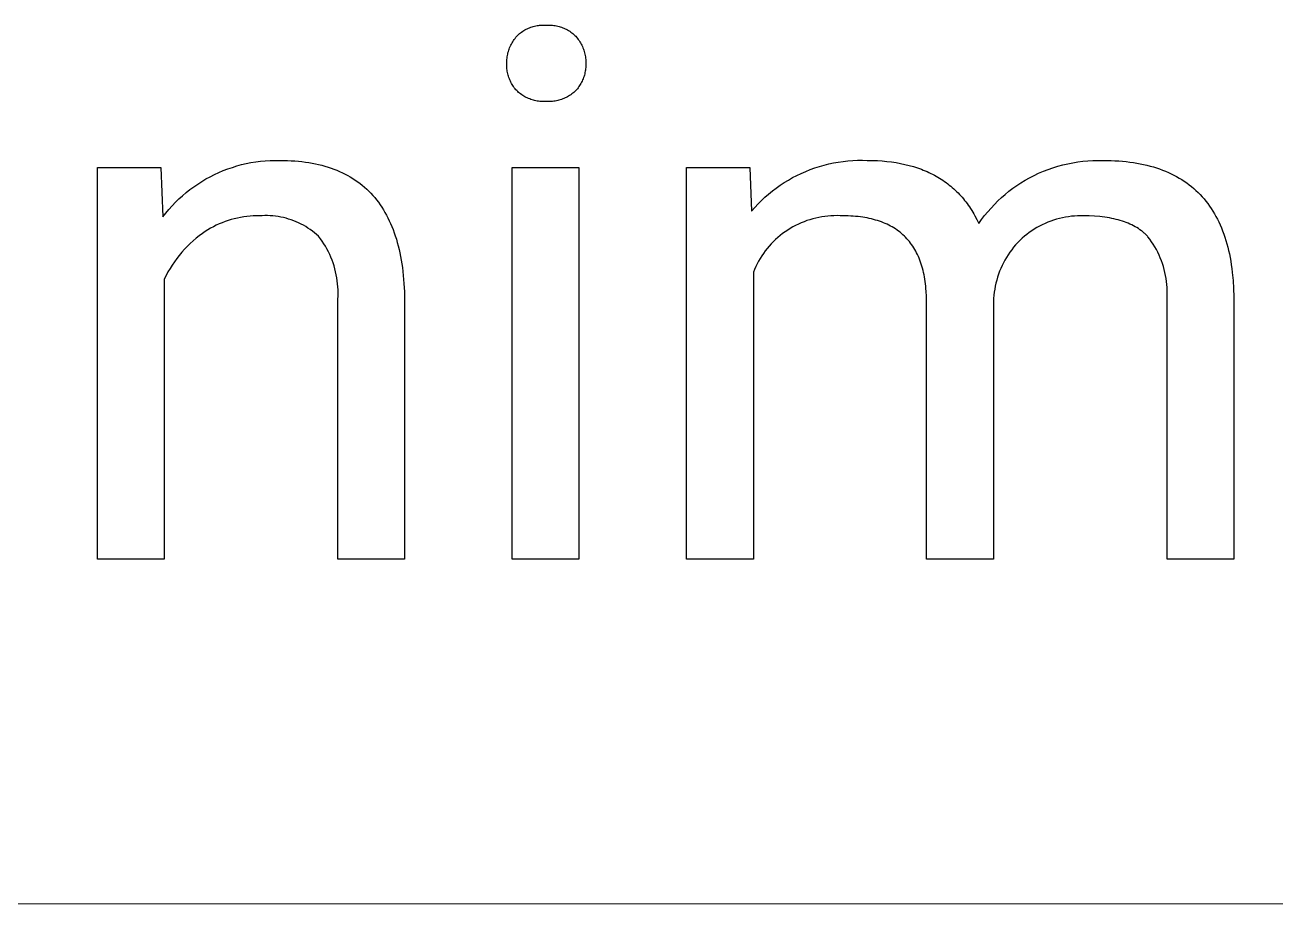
# Model space of a CAD drawing. Header units: millimetres. Extents: x -1893 to 2799, y -925 to 2353.
# Drawn here: x 2512.9 to 2592.7, y -531.2 to -475.2 of the extents above; entities that cross this region are included whole.
import ezdxf

# ---------------------------------------------------------------- set-up
doc = ezdxf.new("R2010")
doc.units = ezdxf.units.MM
doc.header["$MEASUREMENT"] = 0
doc.layers.add('Domyślny', color=7, linetype='Continuous', true_color=0x000000)

msp = doc.modelspace()

# ---------------------------------------------------------------- linework, layer by layer
at = {"layer": 'Domyślny'}
for p, q in [((2544.479, -475.665), (2544.545, -475.615)), ((2544.545, -475.615), (2544.613, -475.568)), ((2544.613, -475.568), (2544.683, -475.523)), ((2544.683, -475.523), (2544.754, -475.481)), ((2544.754, -475.481), (2544.827, -475.441)), ((2544.827, -475.441), (2544.901, -475.404)), ((2544.901, -475.404), (2544.976, -475.369)), ((2544.976, -475.369), (2545.052, -475.337)), ((2545.052, -475.337), (2545.13, -475.308)), ((2545.13, -475.308), (2545.208, -475.281)), ((2545.208, -475.281), (2545.287, -475.257)), ((2545.287, -475.257), (2545.367, -475.236)), ((2545.367, -475.236), (2545.448, -475.217)), ((2545.448, -475.217), (2545.53, -475.202)), ((2545.53, -475.202), (2545.611, -475.189)), ((2545.611, -475.189), (2545.694, -475.179)), ((2545.694, -475.179), (2545.776, -475.172)), ((2545.776, -475.172), (2545.859, -475.168)), ((2545.859, -475.168), (2545.942, -475.167)), ((2545.942, -475.167), (2546.025, -475.169)), ((2546.025, -475.169), (2546.107, -475.173)), ((2546.107, -475.173), (2546.19, -475.169)), ((2546.19, -475.169), (2546.274, -475.167)), ((2546.274, -475.167), (2546.357, -475.169)), ((2546.357, -475.169), (2546.44, -475.173)), ((2546.44, -475.173), (2546.523, -475.18)), ((2546.523, -475.18), (2546.605, -475.19)), ((2546.605, -475.19), (2546.688, -475.203)), ((2546.688, -475.203), (2546.769, -475.218)), ((2546.769, -475.218), (2546.85, -475.237)), ((2546.85, -475.237), (2546.931, -475.258)), ((2546.931, -475.258), (2547.011, -475.282)), ((2547.011, -475.282), (2547.089, -475.308)), ((2547.089, -475.308), (2547.167, -475.338)), ((2547.167, -475.338), (2547.244, -475.37)), ((2547.244, -475.37), (2547.32, -475.405)), ((2547.32, -475.405), (2547.394, -475.442)), ((2547.394, -475.442), (2547.467, -475.482)), ((2547.467, -475.482), (2547.539, -475.524)), ((2547.539, -475.524), (2547.609, -475.569)), ((2547.609, -475.569), (2547.677, -475.616)), ((2547.677, -475.616), (2547.744, -475.665)), ((2543.85, -476.46), (2543.889, -476.382)), ((2543.889, -476.382), (2543.931, -476.307)), ((2543.931, -476.307), (2543.975, -476.232)), ((2543.975, -476.232), (2544.022, -476.16)), ((2544.022, -476.16), (2544.071, -476.088)), ((2544.071, -476.088), (2544.122, -476.019)), ((2544.122, -476.019), (2544.176, -475.951)), ((2544.176, -475.951), (2544.232, -475.886)), ((2544.232, -475.886), (2544.291, -475.827)), ((2544.291, -475.827), (2544.351, -475.771)), ((2544.351, -475.771), (2544.414, -475.717)), ((2544.414, -475.717), (2544.479, -475.665)), ((2547.744, -475.665), (2547.809, -475.717)), ((2547.809, -475.717), (2547.873, -475.771)), ((2547.873, -475.771), (2547.934, -475.827)), ((2547.934, -475.827), (2547.993, -475.886)), ((2547.993, -475.886), (2548.05, -475.951)), ((2548.05, -475.951), (2548.105, -476.018)), ((2548.105, -476.018), (2548.157, -476.087)), ((2548.157, -476.087), (2548.207, -476.158)), ((2548.207, -476.158), (2548.254, -476.231)), ((2548.254, -476.231), (2548.299, -476.305)), ((2548.299, -476.305), (2548.341, -476.381)), ((2548.341, -476.381), (2548.38, -476.458)), ((2543.613, -477.286), (2543.624, -477.201)), ((2543.624, -477.201), (2543.638, -477.115)), ((2543.638, -477.115), (2543.655, -477.03)), ((2543.655, -477.03), (2543.674, -476.946)), ((2543.674, -476.946), (2543.697, -476.863)), ((2543.697, -476.863), (2543.722, -476.78)), ((2543.722, -476.78), (2543.75, -476.698)), ((2543.75, -476.698), (2543.781, -476.618)), ((2543.781, -476.618), (2543.814, -476.538)), ((2543.814, -476.538), (2543.85, -476.46)), ((2548.38, -476.458), (2548.417, -476.536)), ((2548.417, -476.536), (2548.451, -476.616)), ((2548.451, -476.616), (2548.483, -476.697)), ((2548.483, -476.697), (2548.511, -476.779)), ((2548.511, -476.779), (2548.537, -476.861)), ((2548.537, -476.861), (2548.56, -476.945)), ((2548.56, -476.945), (2548.58, -477.029)), ((2548.58, -477.029), (2548.597, -477.114)), ((2548.597, -477.114), (2548.611, -477.2)), ((2548.611, -477.2), (2548.622, -477.285)), ((2543.598, -477.545), (2543.6, -477.459)), ((2543.599, -477.631), (2543.598, -477.545)), ((2543.598, -477.713), (2543.599, -477.631)), ((2543.599, -477.795), (2543.598, -477.713)), ((2543.604, -477.877), (2543.599, -477.795)), ((2543.6, -477.459), (2543.605, -477.372)), ((2543.61, -477.958), (2543.604, -477.877)), ((2543.605, -477.372), (2543.613, -477.286)), ((2543.62, -478.039), (2543.61, -477.958)), ((2548.625, -477.959), (2548.615, -478.04)), ((2548.622, -477.285), (2548.63, -477.372)), ((2548.632, -477.877), (2548.625, -477.959)), ((2548.63, -477.372), (2548.635, -477.458)), ((2548.636, -477.795), (2548.632, -477.877)), ((2548.635, -477.458), (2548.637, -477.545)), ((2548.637, -477.545), (2548.636, -477.631)), ((2548.636, -477.631), (2548.638, -477.713)), ((2548.638, -477.713), (2548.636, -477.795)), ((2543.632, -478.12), (2543.62, -478.039)), ((2543.647, -478.2), (2543.632, -478.12)), ((2543.665, -478.28), (2543.647, -478.2)), ((2543.686, -478.359), (2543.665, -478.28)), ((2543.709, -478.438), (2543.686, -478.359)), ((2543.734, -478.515), (2543.709, -478.438)), ((2543.762, -478.592), (2543.734, -478.515)), ((2543.793, -478.668), (2543.762, -478.592)), ((2543.826, -478.743), (2543.793, -478.668)), ((2543.862, -478.816), (2543.826, -478.743)), ((2543.9, -478.888), (2543.862, -478.816)), ((2548.368, -478.818), (2548.33, -478.89)), ((2548.405, -478.744), (2548.368, -478.818)), ((2548.438, -478.67), (2548.405, -478.744)), ((2548.47, -478.594), (2548.438, -478.67)), ((2548.498, -478.517), (2548.47, -478.594)), ((2548.524, -478.439), (2548.498, -478.517)), ((2548.548, -478.361), (2548.524, -478.439)), ((2548.569, -478.282), (2548.548, -478.361)), ((2548.587, -478.202), (2548.569, -478.282)), ((2548.602, -478.121), (2548.587, -478.202)), ((2548.615, -478.04), (2548.602, -478.121)), ((2543.941, -478.959), (2543.9, -478.888)), ((2543.984, -479.029), (2543.941, -478.959)), ((2544.029, -479.097), (2543.984, -479.029)), ((2544.076, -479.164), (2544.029, -479.097)), ((2544.126, -479.228), (2544.076, -479.164)), ((2544.178, -479.292), (2544.126, -479.228)), ((2544.232, -479.353), (2544.178, -479.292)), ((2544.292, -479.41), (2544.232, -479.353)), ((2544.353, -479.465), (2544.292, -479.41)), ((2544.417, -479.517), (2544.353, -479.465)), ((2544.482, -479.567), (2544.417, -479.517)), ((2544.549, -479.615), (2544.482, -479.567)), ((2544.617, -479.661), (2544.549, -479.615)), ((2547.674, -479.615), (2547.605, -479.661)), ((2547.741, -479.567), (2547.674, -479.615)), ((2547.807, -479.517), (2547.741, -479.567)), ((2547.871, -479.464), (2547.807, -479.517)), ((2547.933, -479.41), (2547.871, -479.464)), ((2547.993, -479.353), (2547.933, -479.41)), ((2548.048, -479.292), (2547.993, -479.353)), ((2548.1, -479.229), (2548.048, -479.292)), ((2548.151, -479.164), (2548.1, -479.229)), ((2548.199, -479.098), (2548.151, -479.164)), ((2548.245, -479.03), (2548.199, -479.098)), ((2548.288, -478.961), (2548.245, -479.03)), ((2548.33, -478.89), (2548.288, -478.961)), ((2544.687, -479.705), (2544.617, -479.661)), ((2544.759, -479.746), (2544.687, -479.705)), ((2544.831, -479.784), (2544.759, -479.746)), ((2544.905, -479.82), (2544.831, -479.784)), ((2544.981, -479.854), (2544.905, -479.82)), ((2545.057, -479.885), (2544.981, -479.854)), ((2545.134, -479.913), (2545.057, -479.885)), ((2545.212, -479.939), (2545.134, -479.913)), ((2545.291, -479.962), (2545.212, -479.939)), ((2545.371, -479.982), (2545.291, -479.962)), ((2545.452, -480), (2545.371, -479.982)), ((2545.533, -480.015), (2545.452, -480)), ((2545.614, -480.027), (2545.533, -480.015)), ((2545.696, -480.036), (2545.614, -480.027)), ((2545.778, -480.043), (2545.696, -480.036)), ((2545.86, -480.047), (2545.778, -480.043)), ((2545.943, -480.048), (2545.86, -480.047)), ((2546.025, -480.046), (2545.943, -480.048)), ((2546.107, -480.041), (2546.025, -480.046)), ((2546.19, -480.046), (2546.107, -480.041)), ((2546.273, -480.047), (2546.19, -480.046)), ((2546.355, -480.046), (2546.273, -480.047)), ((2546.438, -480.042), (2546.355, -480.046)), ((2546.52, -480.036), (2546.438, -480.042)), ((2546.603, -480.026), (2546.52, -480.036)), ((2546.684, -480.014), (2546.603, -480.026)), ((2546.766, -479.999), (2546.684, -480.014)), ((2546.847, -479.982), (2546.766, -479.999)), ((2546.927, -479.961), (2546.847, -479.982)), ((2547.006, -479.938), (2546.927, -479.961)), ((2547.085, -479.912), (2547.006, -479.938)), ((2547.163, -479.884), (2547.085, -479.912)), ((2547.239, -479.853), (2547.163, -479.884)), ((2547.315, -479.82), (2547.239, -479.853)), ((2547.389, -479.784), (2547.315, -479.82)), ((2547.463, -479.745), (2547.389, -479.784)), ((2547.534, -479.704), (2547.463, -479.745)), ((2547.605, -479.661), (2547.534, -479.704)), ((2517.493, -509.248), (2517.493, -484.245)), ((2517.493, -484.245), (2521.521, -484.245)), ((2521.521, -484.245), (2521.659, -487.405)), ((2525.512, -484.454), (2525.799, -484.344)), ((2525.799, -484.344), (2526.089, -484.245)), ((2526.089, -484.245), (2526.383, -484.154)), ((2526.383, -484.154), (2526.679, -484.074)), ((2526.679, -484.074), (2526.978, -484.004)), ((2526.978, -484.004), (2527.279, -483.945)), ((2527.279, -483.945), (2527.582, -483.895)), ((2527.582, -483.895), (2527.887, -483.856)), ((2527.887, -483.856), (2528.193, -483.827)), ((2528.193, -483.827), (2528.499, -483.809)), ((2528.499, -483.809), (2528.806, -483.8)), ((2528.806, -483.8), (2529.113, -483.803)), ((2529.113, -483.803), (2529.358, -483.805)), ((2529.358, -483.805), (2529.599, -483.811)), ((2529.599, -483.811), (2529.836, -483.822)), ((2529.836, -483.822), (2530.069, -483.838)), ((2530.069, -483.838), (2530.299, -483.857)), ((2530.299, -483.857), (2530.524, -483.881)), ((2530.524, -483.881), (2530.746, -483.91)), ((2530.746, -483.91), (2530.964, -483.942)), ((2530.964, -483.942), (2531.178, -483.979)), ((2531.178, -483.979), (2531.389, -484.021)), ((2531.389, -484.021), (2531.595, -484.067)), ((2531.595, -484.067), (2531.798, -484.117)), ((2531.798, -484.117), (2531.997, -484.171)), ((2531.997, -484.171), (2532.192, -484.23)), ((2532.192, -484.23), (2532.383, -484.294)), ((2532.383, -484.294), (2532.571, -484.361)), ((2532.571, -484.361), (2532.754, -484.433)), ((2543.945, -509.248), (2543.945, -484.245)), ((2543.945, -484.245), (2548.204, -484.245)), ((2548.204, -484.245), (2548.204, -509.248)), ((2555.067, -509.248), (2555.067, -484.245)), ((2555.067, -484.245), (2559.095, -484.245)), ((2559.095, -484.245), (2559.209, -487.035)), ((2562.671, -484.504), (2562.958, -484.389)), ((2562.958, -484.389), (2563.249, -484.285)), ((2563.249, -484.285), (2563.544, -484.19)), ((2563.544, -484.19), (2563.841, -484.105)), ((2563.841, -484.105), (2564.141, -484.031)), ((2564.141, -484.031), (2564.444, -483.966)), ((2564.444, -483.966), (2564.748, -483.912)), ((2564.748, -483.912), (2565.054, -483.868)), ((2565.054, -483.868), (2565.361, -483.834)), ((2565.361, -483.834), (2565.67, -483.81)), ((2565.67, -483.81), (2565.979, -483.797)), ((2565.979, -483.797), (2566.288, -483.795)), ((2566.288, -483.795), (2566.597, -483.803)), ((2566.597, -483.803), (2566.92, -483.807)), ((2566.92, -483.807), (2567.237, -483.818)), ((2567.237, -483.818), (2567.547, -483.838)), ((2567.547, -483.838), (2567.851, -483.865)), ((2567.851, -483.865), (2568.148, -483.901)), ((2568.148, -483.901), (2568.439, -483.944)), ((2568.439, -483.944), (2568.723, -483.995)), ((2568.723, -483.995), (2569, -484.054)), ((2569, -484.054), (2569.272, -484.12)), ((2569.272, -484.12), (2569.536, -484.195)), ((2569.536, -484.195), (2569.794, -484.277)), ((2569.794, -484.277), (2569.921, -484.322)), ((2569.921, -484.322), (2570.046, -484.368)), ((2570.046, -484.368), (2570.169, -484.416)), ((2570.169, -484.416), (2570.291, -484.466)), ((2577.827, -484.498), (2578.131, -484.38)), ((2578.131, -484.38), (2578.438, -484.274)), ((2578.438, -484.274), (2578.75, -484.177)), ((2578.75, -484.177), (2579.064, -484.092)), ((2579.064, -484.092), (2579.381, -484.017)), ((2579.381, -484.017), (2579.701, -483.954)), ((2579.701, -483.954), (2580.022, -483.901)), ((2580.022, -483.901), (2580.345, -483.859)), ((2580.345, -483.859), (2580.67, -483.828)), ((2580.67, -483.828), (2580.995, -483.809)), ((2580.995, -483.809), (2581.321, -483.8)), ((2581.321, -483.8), (2581.647, -483.803)), ((2581.647, -483.803), (2582.151, -483.811)), ((2582.151, -483.811), (2582.397, -483.822)), ((2582.397, -483.822), (2582.639, -483.837)), ((2582.639, -483.837), (2582.878, -483.856)), ((2582.878, -483.856), (2583.112, -483.879)), ((2583.112, -483.879), (2583.343, -483.907)), ((2583.343, -483.907), (2583.569, -483.939)), ((2583.569, -483.939), (2583.792, -483.975)), ((2583.792, -483.975), (2584.01, -484.015)), ((2584.01, -484.015), (2584.225, -484.06)), ((2584.225, -484.06), (2584.436, -484.109)), ((2584.436, -484.109), (2584.643, -484.162)), ((2584.643, -484.162), (2584.846, -484.219)), ((2584.846, -484.219), (2585.045, -484.281)), ((2585.045, -484.281), (2585.24, -484.347)), ((2585.24, -484.347), (2585.431, -484.417)), ((2585.431, -484.417), (2585.618, -484.491)), ((2523.884, -485.31), (2524.143, -485.145)), ((2524.143, -485.145), (2524.407, -484.988)), ((2524.407, -484.988), (2524.676, -484.841)), ((2524.676, -484.841), (2524.95, -484.703)), ((2524.95, -484.703), (2525.229, -484.574)), ((2525.229, -484.574), (2525.512, -484.454)), ((2532.754, -484.433), (2532.934, -484.51)), ((2532.934, -484.51), (2533.11, -484.59)), ((2533.11, -484.59), (2533.282, -484.675)), ((2533.282, -484.675), (2533.45, -484.765)), ((2533.45, -484.765), (2533.615, -484.859)), ((2533.615, -484.859), (2533.776, -484.957)), ((2533.776, -484.957), (2533.933, -485.059)), ((2533.933, -485.059), (2534.086, -485.166)), ((2534.086, -485.166), (2534.235, -485.278)), ((2561.043, -485.386), (2561.301, -485.217)), ((2561.301, -485.217), (2561.565, -485.056)), ((2561.565, -485.056), (2561.835, -484.904)), ((2561.835, -484.904), (2562.109, -484.761)), ((2562.109, -484.761), (2562.388, -484.628)), ((2562.388, -484.628), (2562.671, -484.504)), ((2570.291, -484.466), (2570.411, -484.518)), ((2570.411, -484.518), (2570.529, -484.572)), ((2570.529, -484.572), (2570.646, -484.628)), ((2570.646, -484.628), (2570.761, -484.685)), ((2570.761, -484.685), (2570.875, -484.745)), ((2570.875, -484.745), (2570.987, -484.807)), ((2570.987, -484.807), (2571.097, -484.871)), ((2571.097, -484.871), (2571.206, -484.936)), ((2571.206, -484.936), (2571.313, -485.004)), ((2571.313, -485.004), (2571.418, -485.074)), ((2571.418, -485.074), (2571.522, -485.145)), ((2571.522, -485.145), (2571.624, -485.219)), ((2576.401, -485.229), (2576.669, -485.066)), ((2576.669, -485.066), (2576.941, -484.911)), ((2576.941, -484.911), (2577.232, -484.763)), ((2577.232, -484.763), (2577.527, -484.625)), ((2577.527, -484.625), (2577.827, -484.498)), ((2585.618, -484.491), (2585.802, -484.57)), ((2585.802, -484.57), (2585.981, -484.653)), ((2585.981, -484.653), (2586.156, -484.74)), ((2586.156, -484.74), (2586.328, -484.831)), ((2586.328, -484.831), (2586.495, -484.927)), ((2586.495, -484.927), (2586.659, -485.027)), ((2586.659, -485.027), (2586.819, -485.131)), ((2586.819, -485.131), (2586.975, -485.239)), ((2522.91, -486.057), (2523.144, -485.858)), ((2523.144, -485.858), (2523.384, -485.667)), ((2523.384, -485.667), (2523.631, -485.484)), ((2523.631, -485.484), (2523.884, -485.31)), ((2534.235, -485.278), (2534.38, -485.393)), ((2534.38, -485.393), (2534.522, -485.513)), ((2534.522, -485.513), (2534.66, -485.638)), ((2534.66, -485.638), (2534.794, -485.766)), ((2534.794, -485.766), (2534.924, -485.9)), ((2534.924, -485.9), (2535.05, -486.037)), ((2560.07, -486.149), (2560.304, -485.946)), ((2560.304, -485.946), (2560.544, -485.751)), ((2560.544, -485.751), (2560.79, -485.564)), ((2560.79, -485.564), (2561.043, -485.386)), ((2571.624, -485.219), (2571.725, -485.294)), ((2571.725, -485.294), (2571.824, -485.372)), ((2571.824, -485.372), (2571.921, -485.451)), ((2571.921, -485.451), (2572.017, -485.533)), ((2572.017, -485.533), (2572.111, -485.616)), ((2572.111, -485.616), (2572.203, -485.702)), ((2572.203, -485.702), (2572.294, -485.789)), ((2572.294, -485.789), (2572.383, -485.878)), ((2572.383, -485.878), (2572.47, -485.969)), ((2572.47, -485.969), (2572.556, -486.062)), ((2575.155, -486.176), (2575.391, -485.971)), ((2575.391, -485.971), (2575.634, -485.773)), ((2575.634, -485.773), (2575.884, -485.583)), ((2575.884, -485.583), (2576.14, -485.402)), ((2576.14, -485.402), (2576.401, -485.229)), ((2586.975, -485.239), (2587.126, -485.352)), ((2587.126, -485.352), (2587.274, -485.469)), ((2587.274, -485.469), (2587.418, -485.59)), ((2587.418, -485.59), (2587.558, -485.716)), ((2587.558, -485.716), (2587.694, -485.845)), ((2587.694, -485.845), (2587.826, -485.979)), ((2587.826, -485.979), (2587.955, -486.117)), ((2522.045, -486.928), (2522.25, -486.699)), ((2522.25, -486.699), (2522.463, -486.477)), ((2522.463, -486.477), (2522.683, -486.263)), ((2522.683, -486.263), (2522.91, -486.057)), ((2535.05, -486.037), (2535.173, -486.179)), ((2535.173, -486.179), (2535.291, -486.325)), ((2535.291, -486.325), (2535.406, -486.476)), ((2535.406, -486.476), (2535.517, -486.63)), ((2535.517, -486.63), (2535.624, -486.79)), ((2535.624, -486.79), (2535.728, -486.953)), ((2559.209, -487.035), (2559.413, -486.803)), ((2559.413, -486.803), (2559.625, -486.578)), ((2559.625, -486.578), (2559.844, -486.359)), ((2559.844, -486.359), (2560.07, -486.149)), ((2572.556, -486.062), (2572.641, -486.158)), ((2572.641, -486.158), (2572.723, -486.255)), ((2572.723, -486.255), (2572.804, -486.354)), ((2572.804, -486.354), (2572.883, -486.455)), ((2572.883, -486.455), (2572.961, -486.558)), ((2572.961, -486.558), (2573.037, -486.663)), ((2573.037, -486.663), (2573.112, -486.77)), ((2573.112, -486.77), (2573.185, -486.878)), ((2574.488, -486.839), (2574.703, -486.611)), ((2574.703, -486.611), (2574.925, -486.39)), ((2574.925, -486.39), (2575.155, -486.176)), ((2587.955, -486.117), (2588.079, -486.26)), ((2588.079, -486.26), (2588.199, -486.406)), ((2588.199, -486.406), (2588.316, -486.557)), ((2588.316, -486.557), (2588.428, -486.712)), ((2588.428, -486.712), (2588.537, -486.872)), ((2521.659, -487.405), (2521.848, -487.163)), ((2521.848, -487.163), (2522.045, -486.928)), ((2526.016, -487.58), (2525.822, -487.64)), ((2526.213, -487.527), (2526.016, -487.58)), ((2526.411, -487.481), (2526.213, -487.527)), ((2526.611, -487.441), (2526.411, -487.481)), ((2526.812, -487.408), (2526.611, -487.441)), ((2527.014, -487.381), (2526.812, -487.408)), ((2527.217, -487.362), (2527.014, -487.381)), ((2527.42, -487.349), (2527.217, -487.362)), ((2527.623, -487.342), (2527.42, -487.349)), ((2527.827, -487.343), (2527.623, -487.342)), ((2527.997, -487.331), (2527.827, -487.343)), ((2528.168, -487.326), (2527.997, -487.331)), ((2528.338, -487.326), (2528.168, -487.326)), ((2528.509, -487.333), (2528.338, -487.326)), ((2528.679, -487.345), (2528.509, -487.333)), ((2528.849, -487.363), (2528.679, -487.345)), ((2529.018, -487.387), (2528.849, -487.363)), ((2529.186, -487.417), (2529.018, -487.387)), ((2529.353, -487.453), (2529.186, -487.417)), ((2529.518, -487.494), (2529.353, -487.453)), ((2529.682, -487.541), (2529.518, -487.494)), ((2529.844, -487.594), (2529.682, -487.541)), ((2530.005, -487.653), (2529.844, -487.594)), ((2535.728, -486.953), (2535.827, -487.121)), ((2535.827, -487.121), (2535.923, -487.294)), ((2535.923, -487.294), (2536.015, -487.47)), ((2536.015, -487.47), (2536.103, -487.652)), ((2562.929, -487.585), (2562.743, -487.646)), ((2563.117, -487.53), (2562.929, -487.585)), ((2563.306, -487.481), (2563.117, -487.53)), ((2563.498, -487.439), (2563.306, -487.481)), ((2563.69, -487.404), (2563.498, -487.439)), ((2563.884, -487.375), (2563.69, -487.404)), ((2564.078, -487.353), (2563.884, -487.375)), ((2564.273, -487.337), (2564.078, -487.353)), ((2564.468, -487.329), (2564.273, -487.337)), ((2564.664, -487.327), (2564.468, -487.329)), ((2564.86, -487.331), (2564.664, -487.327)), ((2565.055, -487.343), (2564.86, -487.331)), ((2565.382, -487.348), (2565.055, -487.343)), ((2565.542, -487.355), (2565.382, -487.348)), ((2565.699, -487.364), (2565.542, -487.355)), ((2565.853, -487.376), (2565.699, -487.364)), ((2566.005, -487.391), (2565.853, -487.376)), ((2566.155, -487.408), (2566.005, -487.391)), ((2566.301, -487.428), (2566.155, -487.408)), ((2566.445, -487.451), (2566.301, -487.428)), ((2566.587, -487.476), (2566.445, -487.451)), ((2566.726, -487.505), (2566.587, -487.476)), ((2566.862, -487.535), (2566.726, -487.505)), ((2566.996, -487.569), (2566.862, -487.535)), ((2567.127, -487.605), (2566.996, -487.569)), ((2567.255, -487.643), (2567.127, -487.605)), ((2573.185, -486.878), (2573.256, -486.989)), ((2573.256, -486.989), (2573.325, -487.102)), ((2573.325, -487.102), (2573.393, -487.217)), ((2573.393, -487.217), (2573.46, -487.334)), ((2573.46, -487.334), (2573.587, -487.573)), ((2573.587, -487.573), (2573.709, -487.82)), ((2573.709, -487.82), (2573.891, -487.565)), ((2573.891, -487.565), (2574.082, -487.317)), ((2574.082, -487.317), (2574.281, -487.075)), ((2574.281, -487.075), (2574.488, -486.839)), ((2578.671, -487.556), (2578.484, -487.613)), ((2578.859, -487.506), (2578.671, -487.556)), ((2579.049, -487.462), (2578.859, -487.506)), ((2579.24, -487.425), (2579.049, -487.462)), ((2579.433, -487.394), (2579.24, -487.425)), ((2579.627, -487.37), (2579.433, -487.394)), ((2579.821, -487.353), (2579.627, -487.37)), ((2580.015, -487.343), (2579.821, -487.353)), ((2580.21, -487.34), (2580.015, -487.343)), ((2580.405, -487.343), (2580.21, -487.34)), ((2580.758, -487.348), (2580.405, -487.343)), ((2581.099, -487.364), (2580.758, -487.348)), ((2581.426, -487.39), (2581.099, -487.364)), ((2581.585, -487.407), (2581.426, -487.39)), ((2581.74, -487.426), (2581.585, -487.407)), ((2581.892, -487.448), (2581.74, -487.426)), ((2582.041, -487.473), (2581.892, -487.448)), ((2582.187, -487.5), (2582.041, -487.473)), ((2582.33, -487.53), (2582.187, -487.5)), ((2582.469, -487.563), (2582.33, -487.53)), ((2582.605, -487.598), (2582.469, -487.563)), ((2582.738, -487.636), (2582.605, -487.598)), ((2588.537, -486.872), (2588.641, -487.035)), ((2588.641, -487.035), (2588.742, -487.203)), ((2588.742, -487.203), (2588.839, -487.375)), ((2588.839, -487.375), (2588.932, -487.552)), ((2588.932, -487.552), (2589.021, -487.732)), ((2524.357, -488.342), (2524.188, -488.456)), ((2524.529, -488.233), (2524.357, -488.342)), ((2524.705, -488.13), (2524.529, -488.233)), ((2524.884, -488.033), (2524.705, -488.13)), ((2525.066, -487.942), (2524.884, -488.033)), ((2525.251, -487.857), (2525.066, -487.942)), ((2525.439, -487.778), (2525.251, -487.857)), ((2525.629, -487.706), (2525.439, -487.778)), ((2525.822, -487.64), (2525.629, -487.706)), ((2530.163, -487.717), (2530.005, -487.653)), ((2530.319, -487.786), (2530.163, -487.717)), ((2530.472, -487.861), (2530.319, -487.786)), ((2530.623, -487.941), (2530.472, -487.861)), ((2530.77, -488.026), (2530.623, -487.941)), ((2530.915, -488.117), (2530.77, -488.026)), ((2531.056, -488.212), (2530.915, -488.117)), ((2531.195, -488.313), (2531.056, -488.212)), ((2531.329, -488.417), (2531.195, -488.313)), ((2536.103, -487.652), (2536.187, -487.837)), ((2536.187, -487.837), (2536.268, -488.027)), ((2536.268, -488.027), (2536.345, -488.221)), ((2536.345, -488.221), (2536.417, -488.42)), ((2561.355, -488.359), (2561.197, -488.474)), ((2561.517, -488.249), (2561.355, -488.359)), ((2561.683, -488.145), (2561.517, -488.249)), ((2561.852, -488.047), (2561.683, -488.145)), ((2562.025, -487.955), (2561.852, -488.047)), ((2562.2, -487.868), (2562.025, -487.955)), ((2562.379, -487.788), (2562.2, -487.868)), ((2562.56, -487.714), (2562.379, -487.788)), ((2562.743, -487.646), (2562.56, -487.714)), ((2567.381, -487.685), (2567.255, -487.643)), ((2567.505, -487.729), (2567.381, -487.685)), ((2567.625, -487.776), (2567.505, -487.729)), ((2567.744, -487.825), (2567.625, -487.776)), ((2567.859, -487.877), (2567.744, -487.825)), ((2567.972, -487.932), (2567.859, -487.877)), ((2568.082, -487.989), (2567.972, -487.932)), ((2568.19, -488.049), (2568.082, -487.989)), ((2568.295, -488.112), (2568.19, -488.049)), ((2568.398, -488.178), (2568.295, -488.112)), ((2568.498, -488.246), (2568.398, -488.178)), ((2568.595, -488.316), (2568.498, -488.246)), ((2568.69, -488.39), (2568.595, -488.316)), ((2568.782, -488.466), (2568.69, -488.39)), ((2576.925, -488.403), (2576.769, -488.52)), ((2577.085, -488.291), (2576.925, -488.403)), ((2577.249, -488.186), (2577.085, -488.291)), ((2577.416, -488.086), (2577.249, -488.186)), ((2577.587, -487.991), (2577.416, -488.086)), ((2577.761, -487.903), (2577.587, -487.991)), ((2577.938, -487.821), (2577.761, -487.903)), ((2578.117, -487.745), (2577.938, -487.821)), ((2578.3, -487.676), (2578.117, -487.745)), ((2578.484, -487.613), (2578.3, -487.676)), ((2582.867, -487.676), (2582.738, -487.636)), ((2582.994, -487.719), (2582.867, -487.676)), ((2583.117, -487.765), (2582.994, -487.719)), ((2583.237, -487.813), (2583.117, -487.765)), ((2583.353, -487.864), (2583.237, -487.813)), ((2583.467, -487.917), (2583.353, -487.864)), ((2583.577, -487.973), (2583.467, -487.917)), ((2583.684, -488.031), (2583.577, -487.973)), ((2583.788, -488.093), (2583.684, -488.031)), ((2583.888, -488.156), (2583.788, -488.093)), ((2583.985, -488.223), (2583.888, -488.156)), ((2584.079, -488.292), (2583.985, -488.223)), ((2584.125, -488.327), (2584.079, -488.292)), ((2584.17, -488.363), (2584.125, -488.327)), ((2584.214, -488.4), (2584.17, -488.363)), ((2584.257, -488.438), (2584.214, -488.4)), ((2589.021, -487.732), (2589.106, -487.917)), ((2589.106, -487.917), (2589.187, -488.107)), ((2589.187, -488.107), (2589.264, -488.3)), ((2589.264, -488.3), (2589.337, -488.498)), ((2523.396, -489.107), (2523.213, -489.287)), ((2523.586, -488.935), (2523.396, -489.107)), ((2523.781, -488.768), (2523.586, -488.935)), ((2523.982, -488.609), (2523.781, -488.768)), ((2524.188, -488.456), (2523.982, -488.609)), ((2531.46, -488.527), (2531.329, -488.417)), ((2531.587, -488.641), (2531.46, -488.527)), ((2531.705, -488.796), (2531.587, -488.641)), ((2531.818, -488.955), (2531.705, -488.796)), ((2531.925, -489.118), (2531.818, -488.955)), ((2532.027, -489.284), (2531.925, -489.118)), ((2536.417, -488.42), (2536.486, -488.623)), ((2536.486, -488.623), (2536.552, -488.83)), ((2536.552, -488.83), (2536.613, -489.041)), ((2536.613, -489.041), (2536.671, -489.257)), ((2560.47, -489.127), (2560.339, -489.272)), ((2560.606, -488.986), (2560.47, -489.127)), ((2560.747, -488.851), (2560.606, -488.986)), ((2560.893, -488.72), (2560.747, -488.851)), ((2561.043, -488.594), (2560.893, -488.72)), ((2561.197, -488.474), (2561.043, -488.594)), ((2568.872, -488.545), (2568.782, -488.466)), ((2568.959, -488.626), (2568.872, -488.545)), ((2569.043, -488.71), (2568.959, -488.626)), ((2569.125, -488.797), (2569.043, -488.71)), ((2569.204, -488.887), (2569.125, -488.797)), ((2569.281, -488.979), (2569.204, -488.887)), ((2569.355, -489.074), (2569.281, -488.979)), ((2569.426, -489.171), (2569.355, -489.074)), ((2569.495, -489.271), (2569.426, -489.171)), ((2576.059, -489.196), (2575.932, -489.347)), ((2576.191, -489.049), (2576.059, -489.196)), ((2576.328, -488.907), (2576.191, -489.049)), ((2576.469, -488.769), (2576.328, -488.907)), ((2576.617, -488.642), (2576.469, -488.769)), ((2576.769, -488.52), (2576.617, -488.642)), ((2584.3, -488.476), (2584.257, -488.438)), ((2584.342, -488.514), (2584.3, -488.476)), ((2584.383, -488.554), (2584.342, -488.514)), ((2584.423, -488.594), (2584.383, -488.554)), ((2584.462, -488.634), (2584.423, -488.594)), ((2584.501, -488.676), (2584.462, -488.634)), ((2584.619, -488.832), (2584.501, -488.676)), ((2584.731, -488.991), (2584.619, -488.832)), ((2584.839, -489.155), (2584.731, -488.991)), ((2584.941, -489.322), (2584.839, -489.155)), ((2589.337, -488.498), (2589.406, -488.7)), ((2589.406, -488.7), (2589.471, -488.906)), ((2589.471, -488.906), (2589.533, -489.116)), ((2589.533, -489.116), (2589.59, -489.331)), ((2522.7, -489.86), (2522.543, -490.062)), ((2522.865, -489.663), (2522.7, -489.86)), ((2523.036, -489.472), (2522.865, -489.663)), ((2523.213, -489.287), (2523.036, -489.472)), ((2532.124, -489.454), (2532.027, -489.284)), ((2532.214, -489.627), (2532.124, -489.454)), ((2532.299, -489.802), (2532.214, -489.627)), ((2532.378, -489.981), (2532.299, -489.802)), ((2532.451, -490.162), (2532.378, -489.981)), ((2536.671, -489.257), (2536.724, -489.478)), ((2536.724, -489.478), (2536.774, -489.703)), ((2536.774, -489.703), (2536.82, -489.932)), ((2536.82, -489.932), (2536.863, -490.165)), ((2559.865, -489.894), (2559.761, -490.06)), ((2559.976, -489.733), (2559.865, -489.894)), ((2560.091, -489.575), (2559.976, -489.733)), ((2560.212, -489.421), (2560.091, -489.575)), ((2560.339, -489.272), (2560.212, -489.421)), ((2569.561, -489.374), (2569.495, -489.271)), ((2569.625, -489.479), (2569.561, -489.374)), ((2569.686, -489.588), (2569.625, -489.479)), ((2569.744, -489.698), (2569.686, -489.588)), ((2569.8, -489.812), (2569.744, -489.698)), ((2569.853, -489.928), (2569.8, -489.812)), ((2569.904, -490.047), (2569.853, -489.928)), ((2575.478, -489.993), (2575.378, -490.164)), ((2575.583, -489.826), (2575.478, -489.993)), ((2575.694, -489.663), (2575.583, -489.826)), ((2575.81, -489.503), (2575.694, -489.663)), ((2575.932, -489.347), (2575.81, -489.503)), ((2585.037, -489.492), (2584.941, -489.322)), ((2585.127, -489.665), (2585.037, -489.492)), ((2585.211, -489.842), (2585.127, -489.665)), ((2585.29, -490.021), (2585.211, -489.842)), ((2589.59, -489.331), (2589.644, -489.55)), ((2589.644, -489.55), (2589.693, -489.773)), ((2589.693, -489.773), (2589.739, -490)), ((2589.739, -490), (2589.78, -490.232)), ((2522.112, -490.7), (2521.984, -490.921)), ((2522.248, -490.482), (2522.112, -490.7)), ((2522.392, -490.27), (2522.248, -490.482)), ((2522.543, -490.062), (2522.392, -490.27)), ((2532.517, -490.345), (2532.451, -490.162)), ((2532.578, -490.53), (2532.517, -490.345)), ((2532.632, -490.718), (2532.578, -490.53)), ((2532.68, -490.907), (2532.632, -490.718)), ((2536.863, -490.165), (2536.901, -490.403)), ((2536.901, -490.403), (2536.936, -490.645)), ((2536.936, -490.645), (2536.993, -491.143)), ((2559.401, -490.754), (2559.326, -490.935)), ((2559.482, -490.576), (2559.401, -490.754)), ((2559.569, -490.401), (2559.482, -490.576)), ((2559.662, -490.229), (2559.569, -490.401)), ((2559.761, -490.06), (2559.662, -490.229)), ((2569.952, -490.168), (2569.904, -490.047)), ((2569.997, -490.293), (2569.952, -490.168)), ((2570.04, -490.42), (2569.997, -490.293)), ((2570.08, -490.549), (2570.04, -490.42)), ((2570.118, -490.681), (2570.08, -490.549)), ((2570.153, -490.816), (2570.118, -490.681)), ((2575.116, -490.695), (2575.04, -490.877)), ((2575.197, -490.515), (2575.116, -490.695)), ((2575.285, -490.338), (2575.197, -490.515)), ((2575.378, -490.164), (2575.285, -490.338)), ((2585.362, -490.202), (2585.29, -490.021)), ((2585.428, -490.386), (2585.362, -490.202)), ((2585.488, -490.573), (2585.428, -490.386)), ((2585.541, -490.761), (2585.488, -490.573)), ((2585.588, -490.95), (2585.541, -490.761)), ((2589.78, -490.232), (2589.818, -490.468)), ((2589.818, -490.468), (2589.852, -490.708)), ((2589.852, -490.708), (2589.882, -490.952)), ((2521.862, -491.148), (2521.749, -491.378)), ((2521.749, -491.378), (2521.749, -509.248)), ((2521.984, -490.921), (2521.862, -491.148)), ((2532.721, -491.097), (2532.68, -490.907)), ((2532.756, -491.289), (2532.721, -491.097)), ((2532.785, -491.482), (2532.756, -491.289)), ((2532.807, -491.676), (2532.785, -491.482)), ((2536.993, -491.143), (2537.036, -491.658)), ((2559.326, -490.935), (2559.326, -509.248)), ((2570.185, -490.954), (2570.153, -490.816)), ((2570.215, -491.094), (2570.185, -490.954)), ((2570.243, -491.237), (2570.215, -491.094)), ((2570.267, -491.382), (2570.243, -491.237)), ((2570.289, -491.53), (2570.267, -491.382)), ((2570.309, -491.681), (2570.289, -491.53)), ((2574.852, -491.439), (2574.803, -491.63)), ((2574.909, -491.25), (2574.852, -491.439)), ((2574.971, -491.062), (2574.909, -491.25)), ((2575.04, -490.877), (2574.971, -491.062)), ((2585.629, -491.142), (2585.588, -490.95)), ((2585.663, -491.334), (2585.629, -491.142)), ((2585.691, -491.528), (2585.663, -491.334)), ((2585.712, -491.722), (2585.691, -491.528)), ((2589.882, -490.952), (2589.93, -491.454)), ((2589.93, -491.454), (2589.962, -491.973)), ((2532.823, -491.87), (2532.807, -491.676)), ((2532.832, -492.065), (2532.823, -491.87)), ((2532.83, -492.455), (2532.834, -492.26)), ((2532.834, -492.26), (2532.832, -492.065)), ((2537.036, -491.658), (2537.063, -492.19)), ((2537.063, -492.19), (2537.075, -492.74)), ((2570.326, -491.835), (2570.309, -491.681)), ((2570.34, -491.991), (2570.326, -491.835)), ((2570.352, -492.15), (2570.34, -491.991)), ((2570.367, -492.476), (2570.352, -492.15)), ((2574.693, -492.212), (2574.669, -492.408)), ((2574.723, -492.017), (2574.693, -492.212)), ((2574.759, -491.823), (2574.723, -492.017)), ((2574.803, -491.63), (2574.759, -491.823)), ((2585.727, -491.917), (2585.712, -491.722)), ((2585.735, -492.112), (2585.727, -491.917)), ((2585.731, -492.503), (2585.736, -492.308)), ((2585.736, -492.308), (2585.735, -492.112)), ((2589.962, -491.973), (2589.979, -492.508)), ((2532.819, -492.65), (2532.83, -492.455)), ((2532.819, -509.248), (2532.819, -492.65)), ((2537.075, -492.74), (2537.075, -509.248)), ((2570.372, -492.812), (2570.367, -492.476)), ((2570.372, -509.248), (2570.372, -492.812)), ((2574.669, -492.408), (2574.652, -492.605)), ((2574.652, -492.605), (2574.652, -509.248)), ((2585.719, -492.698), (2585.731, -492.503)), ((2585.719, -509.248), (2585.719, -492.698)), ((2589.979, -492.508), (2589.979, -509.248)), ((2521.749, -509.248), (2517.493, -509.248)), ((2537.075, -509.248), (2532.819, -509.248)), ((2548.204, -509.248), (2543.945, -509.248)), ((2559.326, -509.248), (2555.067, -509.248)), ((2574.652, -509.248), (2570.372, -509.248)), ((2589.979, -509.248), (2585.719, -509.248))]:
    msp.add_line(p, q, dxfattribs=at)
at = {"layer": 'Domyślny', "color": 18, "lineweight": 15, "true_color": 0x000000}
msp.add_line((2384.369, -531.234), (2794.132, -531.234), dxfattribs=at)

doc.saveas('drawing.dxf')
